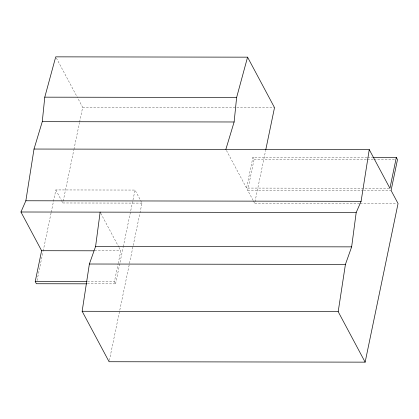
<?xml version="1.0" encoding="UTF-8"?>
<svg xmlns="http://www.w3.org/2000/svg" width="419" height="419" viewBox="0 0 419 419"><rect width="100%" height="100%" fill="white"/><g stroke="black" fill="none" stroke-linecap="round" stroke-linejoin="round"><path stroke-width="0.31" stroke-dasharray="2.1 1.57" d="M37.034 280.589L43.047 251.615M43.178 250.981L51.097 212.826M51.228 212.187L55.847 189.933L135.033 190.058L142.004 203.11L140.025 212.648M142.004 203.11L62.813 202.979L63.08 201.707M63.211 201.068L73.796 150.044M73.933 149.405L79.49 122.62M79.62 121.981L82.663 107.311L77.766 98.135M87.43 283.82L115.571 283.862L114.408 281.688L118.069 264.059M118.195 263.431L120.808 250.84L118.986 247.425M115.571 283.862L123.16 247.289M123.291 246.655L135.033 190.058M109.354 360.46L139.888 213.281M389.267 188.299L246.534 188.068L252.935 157.214L366.992 157.403M253.149 200.455L247.692 190.242L254.097 159.393L252.935 157.214M359.596 203.461L254.663 203.294L265.646 150.353M82.663 107.311L274.513 107.62M367.646 157.403L372.208 157.408M254.097 159.393L366.85 159.571M367.505 159.576L373.371 159.581M374.02 159.587L394.876 159.618M247.692 190.242L363.058 190.43M363.708 190.43L391.084 190.472M360.246 203.461L396.746 203.519M94.631 250.798L120.808 250.84M87.576 281.647L114.408 281.688M226.47 150.489L246.534 188.068M253.448 201.02L254.663 203.294M56.335 58L77.463 97.564M100.749 213.266L118.682 246.854M55.847 189.933L61.3 200.146M61.603 200.711L62.813 202.979"/><path stroke-width="0.63" d="M86.775 283.82L36.38 283.736L35.222 281.563L41.622 250.714L20.95 211.998L25.858 200.769L34.012 149.044L42.272 121.672L44.781 97.161L55.722 56.853L247.571 57.162L274.513 107.62L265.777 149.714M225.862 149.353L234.121 121.981L236.625 97.47L247.571 57.162M372.858 157.408L396.322 157.45L397.484 159.623L391.084 190.472L398.05 203.524L365.138 362.147L109.087 361.733L82.145 311.275L89.373 264.012L95.595 246.456L100.141 212.124M365.138 362.147L338.191 311.689L345.418 264.426L351.646 246.87L356.187 212.538L361.094 201.309L369.249 149.583L34.012 149.044M396.322 157.45L389.921 188.299L369.249 149.583M44.781 97.161L236.625 97.47M42.272 121.672L234.121 121.981M25.858 200.769L361.094 201.309M20.95 211.998L356.187 212.538M95.595 246.456L351.646 246.87M41.622 250.714L93.976 250.798M89.373 264.012L345.418 264.426M35.222 281.563L86.922 281.647M82.145 311.275L338.191 311.689"/></g></svg>
